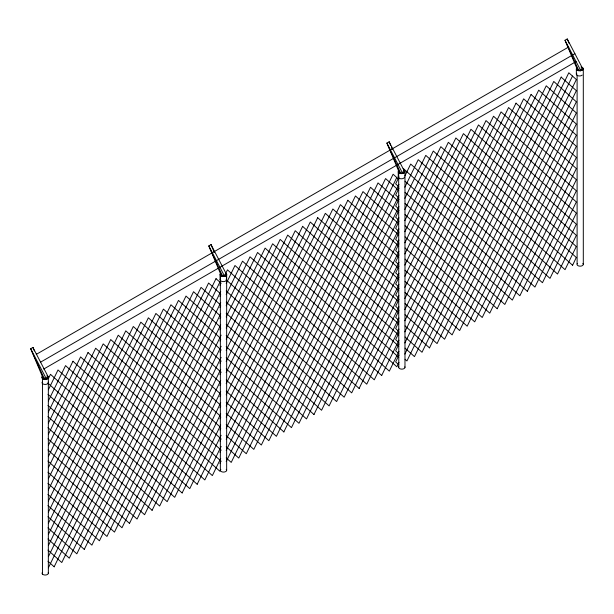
<?xml version="1.0" encoding="UTF-8"?>
<svg xmlns="http://www.w3.org/2000/svg" width="614" height="614" viewBox="0 0 614 614"><rect width="100%" height="100%" fill="white"/><g stroke="black" fill="none" stroke-linecap="round" stroke-linejoin="round"><path stroke-width="0.92" d="M48.391 378.608L50.478 374.31L182.174 493.034M48.391 389.736L58.008 369.958L189.764 488.629L220.718 425.011M48.391 400.865L65.537 365.614L197.232 484.346M48.391 411.986L73.005 361.139M48.391 423.115L80.595 356.918L212.352 475.589L220.718 458.397M48.391 434.244L88.063 352.444M48.391 445.373L95.654 348.222L221.14 461.244M48.391 456.501L103.183 343.878L221.14 450.116M48.391 467.63L110.712 339.534L221.14 438.987M48.391 478.759L118.241 335.183L219.881 426.73M48.391 489.888L125.77 330.839L219.881 415.601M48.391 501.016L133.299 326.494L219.881 404.472M48.391 512.145L140.829 322.143L219.881 393.351M48.391 523.274L148.358 317.799L219.881 382.223M48.391 534.403L155.887 313.447L221.14 372.222M48.391 545.524L163.416 309.103L221.14 361.093M48.391 556.652L170.945 304.759L221.14 349.965M48.391 567.781L178.474 300.407L219.881 337.708M54.185 566.745L186.004 296.063L219.881 326.579M219.881 315.45L193.533 291.719L61.776 562.531L47.969 550.098M84.302 549.361L216.059 278.549M219.881 282.064L91.893 545.14L47.969 505.583M219.927 285.318L220.764 283.599M220.718 291.473L99.422 540.796L47.969 494.454M219.927 296.447L220.764 294.728M226.205 283.553L234.985 265.501L366.742 384.172L398.954 317.975M220.718 302.602L106.951 536.444L47.969 483.325M219.927 307.576L220.764 305.856M226.205 294.682L242.515 261.15L374.271 379.82L398.954 329.104M220.718 313.731L114.48 532.1L47.969 472.197M219.927 318.704L220.764 316.985M226.205 305.81L250.044 256.805L381.739 375.538M220.718 324.86L122.002 527.756L47.969 461.068M219.927 329.833L220.764 328.114M226.205 316.939L257.573 252.461L389.33 371.132L398.954 351.354M129.562 523.266L221.14 335.129M219.927 340.962L220.764 339.243M226.205 328.068L265.102 248.11L396.859 366.781L398.954 362.483M221.14 346.258L137.06 519.06L47.969 438.818M219.927 352.091L220.764 350.371M226.205 339.197L272.631 243.766L398.739 357.348M221.14 357.386L144.589 514.716L47.969 427.689M219.927 363.219L220.764 361.5M226.205 350.318L280.161 239.414L398.739 346.219M220.718 369.375L152.057 510.426M219.927 374.348L220.764 372.629M226.205 361.446L287.69 235.07L398.739 335.091M220.718 380.503L159.648 506.02L47.969 405.432M219.927 385.477L220.764 383.758M226.205 372.575L295.219 230.726L398.739 323.969M220.718 391.625L167.177 501.676L47.969 394.303M219.927 396.598L220.764 394.879M226.205 383.704L302.687 226.244M220.718 402.753L174.706 497.325L47.969 383.174M219.927 407.727L220.764 406.007M226.205 394.833L310.277 222.03L398.739 301.712M220.718 413.882L182.174 492.85M219.927 418.855L220.764 417.136M226.205 405.961L317.745 217.556M219.927 429.984L220.764 428.265M226.205 417.09L325.336 213.334L398.739 279.454M221.14 435.28L197.232 484.154M219.927 441.113L220.764 439.394M226.205 428.219L332.865 208.99L398.739 268.326M221.14 446.409L204.823 479.941L73.005 361.324M219.927 452.242L220.764 450.522M226.205 439.348L340.394 204.646L398.739 257.197M219.927 463.37L220.764 461.651M226.205 450.476L347.862 200.164M220.718 469.526L219.881 471.245L88.063 352.628M226.205 461.605L355.452 195.95L398.739 234.939M398.739 201.553L378.04 182.911L246.283 453.723L226.205 435.641M398.993 176.993L395.646 183.87L398.785 186.694M398.954 184.438L276.392 436.331L226.205 391.126M398.993 188.122L395.646 194.999L398.785 197.823M404.849 176.088L410.705 164.045L542.461 282.716L576.346 213.081L478.467 124.926L404.849 276.239M283.86 431.857L398.954 195.559M398.993 199.251L395.646 206.127L398.785 208.952M404.849 187.209L418.234 159.701L549.99 278.372L576.346 224.21L470.938 129.27L404.849 265.11M398.954 206.688L291.45 427.636L226.205 368.868M398.993 210.379L395.646 217.256L398.785 220.081M404.849 198.337L425.763 155.357L557.52 274.028L576.346 235.339L463.409 133.622L404.849 253.981M398.954 217.816L298.98 423.292L226.205 357.739M398.993 221.508L395.646 228.385L398.785 231.209M404.849 209.466L433.292 151.006L565.049 269.676L576.346 246.398M398.954 228.945L306.509 418.948L226.205 346.611M398.993 232.629L395.646 239.514L398.785 242.338M404.849 220.595L440.821 146.662L572.517 265.202M313.977 414.473L398.954 240.074M398.993 243.758L395.646 250.635L398.785 253.467M404.849 231.724L448.35 142.31L576.346 257.519M398.954 251.203L321.567 410.252L226.205 324.353M398.993 254.887L395.646 261.764L398.785 264.596M404.849 242.852L455.88 137.966L576.216 246.467M398.954 262.332L329.096 405.908L226.205 313.224M398.993 266.016L395.646 272.892L398.785 275.717M398.954 273.46L336.625 401.556L226.205 302.103M398.785 286.845L395.646 284.021L398.993 277.144M398.954 284.589L344.155 397.212L226.205 290.975M398.785 297.974L395.646 295.15L398.993 288.273M398.954 295.718L351.684 392.868L226.205 279.846M398.785 309.103L395.646 306.279L398.993 299.402M404.849 287.367L485.996 120.582L576.346 201.952L534.932 287.068L403.175 168.397M359.152 388.386L398.954 306.846M398.785 320.232L395.646 317.407L398.993 310.531M404.849 298.496L493.526 116.23L576.346 190.824L527.342 291.282M398.785 331.36L395.646 328.536L398.993 321.659M404.849 309.625L501.055 111.886L576.346 179.695L519.874 295.764L405.056 192.343M398.785 342.489L395.646 339.665L398.993 332.788M404.849 320.746L508.584 107.542L576.346 168.574L512.345 300.108L405.056 203.472M398.954 340.225L381.739 375.346M398.785 353.618L395.646 350.794L398.993 343.917M404.849 331.875L516.052 103.06M398.785 364.747L395.646 361.922L398.993 355.046M404.849 343.003L523.642 98.846L576.346 146.316L497.225 308.673M404.849 354.132L531.11 94.372M429.554 347.785L561.227 76.98M572.578 265.332L576.216 257.596M43.763 368.692L43.962 369.098M43.886 377.679L42.458 378.516L42.458 574.121M32.926 347.447L30.7 348.737L42.143 375.929L42.143 377.004L46.004 379.229L48.23 377.948L48.23 376.873L32.926 347.447L34.407 350.955M211.032 244.618L208.806 245.907L220.249 273.107L220.249 274.174L224.11 276.407L226.336 275.118L226.336 274.044L211.032 244.618L214.355 252.515M389.138 141.796L386.904 143.077L398.348 170.278L398.348 171.352L402.208 173.578L404.442 172.296L404.442 171.222L389.138 141.796L390.611 145.303M567.236 38.966L565.01 40.255L576.454 67.448L576.454 68.522L580.314 70.756L582.54 69.466L582.54 68.392L567.236 38.966L569.086 43.356M36.472 354.255L568.549 47.063M40.578 362.16L574.888 53.679M44.07 368.861L576.086 61.561M46.004 379.229L46.004 378.163L48.23 376.873M224.11 276.407L224.11 275.333L226.336 274.044M402.208 173.578L402.208 172.503L404.442 171.222M580.314 70.756L580.314 69.681L582.54 68.392M396.736 177.607L268.863 440.683L226.205 402.254M572.517 76.029L444.59 339.227L405.056 303.631M152.057 510.234L47.969 416.561M405.056 181.214L527.403 291.412M398.739 179.303L393.098 174.215L261.341 445.027L226.205 413.383M398.739 190.432L385.569 178.559L253.812 449.371L226.205 424.512M405.056 214.601L504.815 304.452L576.346 157.445L516.052 103.252M398.739 212.682L370.511 187.255L238.754 458.067L226.205 446.762M405.056 225.729L497.286 308.804M398.739 223.811L362.981 191.599L231.225 462.411L226.205 457.89M405.056 236.858L489.757 313.148L576.346 135.187L531.11 94.556M405.056 247.987L482.228 317.492L576.346 124.059L538.701 90.151L406.944 360.963L405.056 359.267M398.739 246.068L347.862 200.356M405.056 259.116L474.699 321.843L576.346 112.93L546.23 85.806L414.473 356.619L405.056 348.138M405.056 270.244L467.17 326.188L576.346 101.801L553.759 81.455L422.002 352.267L405.056 337.009M405.056 281.373L459.64 330.539L576.346 90.672L561.227 77.172M405.056 292.502L452.111 334.883L576.346 79.544L568.817 72.767L437.061 343.579L405.056 314.759M398.739 290.583L317.745 217.74M398.739 312.841L302.687 226.436M405.056 325.88L429.531 347.923M359.213 388.516L227.456 269.845L225.783 273.284A3.154 1.819 0 0 1 225.43 276.093A3.154 1.819 0 0 1 220.779 275.563L220.464 275.118A3.154 1.819 0 0 1 220.779 273.737M221.14 283.2L216.059 278.733M219.881 293.193L208.591 283.023L76.834 553.836L47.969 527.84M219.881 304.321L201.062 287.367L69.305 558.18L47.969 538.969M226.205 335.482L314.038 414.596M226.205 379.997L283.921 431.987M47.969 449.947L129.531 523.404M47.969 516.712L84.364 549.492M47.969 561.227L54.247 566.875M580.314 69.681L565.01 40.255L578.38 69.635M402.208 172.503L386.904 143.077L400.282 172.465M224.11 275.333L208.806 245.907L222.176 275.295M46.004 378.163L30.7 348.737L44.078 378.117M391.348 147.061L392.461 149.686M398.785 171.229A3.154 1.819 0 0 0 398.678 171.697L398.785 172.166A3.154 1.819 0 0 0 403.743 173.14A3.154 1.819 0 0 0 403.406 170.124M398.678 171.697L398.785 367.778A3.154 1.819 0 0 0 402.646 369.068A3.154 1.819 0 0 0 404.872 366.842M583.3 68.745L583.3 264.358M577.106 74.985L577.106 263.89M576.346 68.991L576.346 74.14M404.979 171.697L404.979 367.31M398.24 171.82L398.24 176.97M226.658 274.65L226.658 470.263M226.443 274.65L226.443 279.792M220.357 274.65L220.357 470.263M220.142 274.65L220.142 279.792M48.337 377.472L48.337 573.215M226.236 469.349A3.154 1.819 0 0 1 225.085 471.836A3.154 1.819 0 0 1 220.779 471.168L220.464 470.731A3.154 1.819 0 0 1 220.779 469.349M398.678 367.31A3.154 1.819 0 0 1 398.785 366.842M582.878 263.444A3.154 1.819 0 0 1 580.146 266.177A3.154 1.819 0 0 1 577.421 263.444M580.967 66.987A3.154 1.819 0 0 1 583.193 69.221A3.154 1.819 0 0 1 579.332 70.503A3.154 1.819 0 0 1 577.106 68.277M47.416 376.313A3.154 1.819 0 0 1 47.6 378.769A3.154 1.819 0 0 1 43.379 379.091A3.154 1.819 0 0 1 42.458 376.689M48.23 572.739A3.154 1.819 0 0 1 45.19 575.034A3.154 1.819 0 0 1 42.143 572.739M581.727 67.709A3.154 1.819 0 0 1 581.911 70.165A3.154 1.819 0 0 1 577.69 70.487A3.154 1.819 0 0 1 576.769 68.085M582.226 75.054A3.154 1.819 0 0 1 577.92 75.722A3.154 1.819 0 0 1 576.769 73.235M404.442 171.352A3.154 1.819 0 0 1 400.98 173.624A3.154 1.819 0 0 1 398.663 170.915M403.621 170.531A3.154 1.819 0 0 1 404.127 170.915M404.442 177.438A3.154 1.819 0 0 1 400.19 178.651A3.154 1.819 0 0 1 398.663 176.057M225.522 273.36A3.154 1.819 0 0 1 225.706 275.816A3.154 1.819 0 0 1 221.485 276.139A3.154 1.819 0 0 1 220.564 273.737M226.336 279.324A3.154 1.819 0 0 1 222.882 281.603A3.154 1.819 0 0 1 220.564 278.886M46.764 375.898A3.154 1.819 0 0 1 47.915 378.385A3.154 1.819 0 0 1 43.609 379.053A3.154 1.819 0 0 1 42.458 376.566M48.23 382.154A3.154 1.819 0 0 1 45.19 384.441A3.154 1.819 0 0 1 42.143 382.154M36.303 354.101L36.594 354.47L36.303 354.101M568.38 46.91L568.671 47.278L568.38 46.91M572.371 54.892L572.662 55.252L572.386 54.846"/></g></svg>
